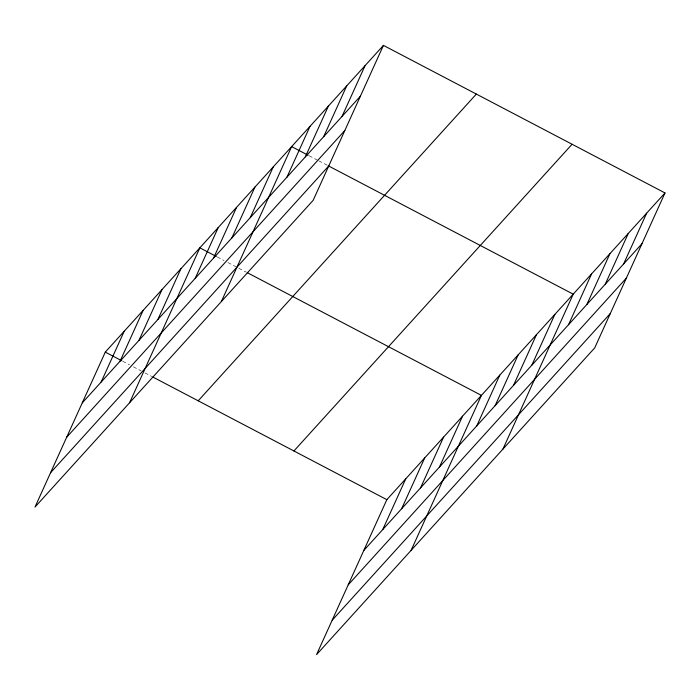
<?xml version="1.0" encoding="UTF-8"?>
<svg xmlns="http://www.w3.org/2000/svg" width="700" height="700" viewBox="0 0 700 700"><rect width="100%" height="100%" fill="white"/><g stroke="black" fill="none" stroke-linecap="round" stroke-linejoin="round"><path stroke-width="0.53" stroke-dasharray="3.5 2.62" d="M309.067 155.732L317.783 160.3M318.745 160.808L327.46 165.375M217.28 256.953L224.053 260.505M227.929 262.535L246.312 272.169M122.71 361.244L129.482 364.787M133.35 366.817L141.094 370.877M144.97 372.908L151.742 376.46"/><path stroke-width="1.05" d="M383.434 45.386L105.289 352.109L35 507.054L313.154 200.331L383.434 45.386L665 192.946L594.711 347.891L316.566 654.614L386.846 499.669L665 192.946M101.159 382.034L124.197 331.249M120.076 361.183L143.115 310.398M138.994 340.322L162.024 289.537M157.903 319.463L180.941 268.678M129.57 402.762L199.859 247.826L216.309 256.445M195.178 278.364L218.216 227.579M213.535 258.116L236.574 207.34M231.892 237.877L254.931 187.093M250.25 217.63L273.289 166.845M221.357 301.551L291.646 146.606L308.096 155.225M286.965 177.144L310.004 126.359M305.322 156.905L328.361 106.12M323.68 136.657L346.719 85.873M342.046 116.41L365.076 65.634M382.725 529.602L405.764 478.817M401.642 508.742L424.681 457.957M420.551 487.883L443.59 437.098M439.469 467.023L462.508 416.246M411.136 550.331L481.416 395.386L247.284 272.676M476.744 425.924L499.774 375.139M495.101 405.685L518.14 354.9M513.459 385.438L536.497 334.652M531.816 365.19L554.855 314.414M502.924 449.111L573.212 294.166L328.422 165.883M568.531 324.704L591.57 273.919M586.889 304.465L609.928 253.68M605.246 284.217L628.285 233.432M623.604 263.979L646.642 213.194M82.25 402.894L360.404 96.171M66.657 437.264L344.811 130.541M50.593 472.684L328.746 165.952M198.205 400.803L476.35 94.08M293.93 450.975L572.084 144.252M363.808 550.454L641.961 243.731M348.224 584.832L626.369 278.101M332.159 620.244L610.304 313.521M105.289 352.109L121.739 360.736M152.714 376.967L386.846 499.669"/></g></svg>
